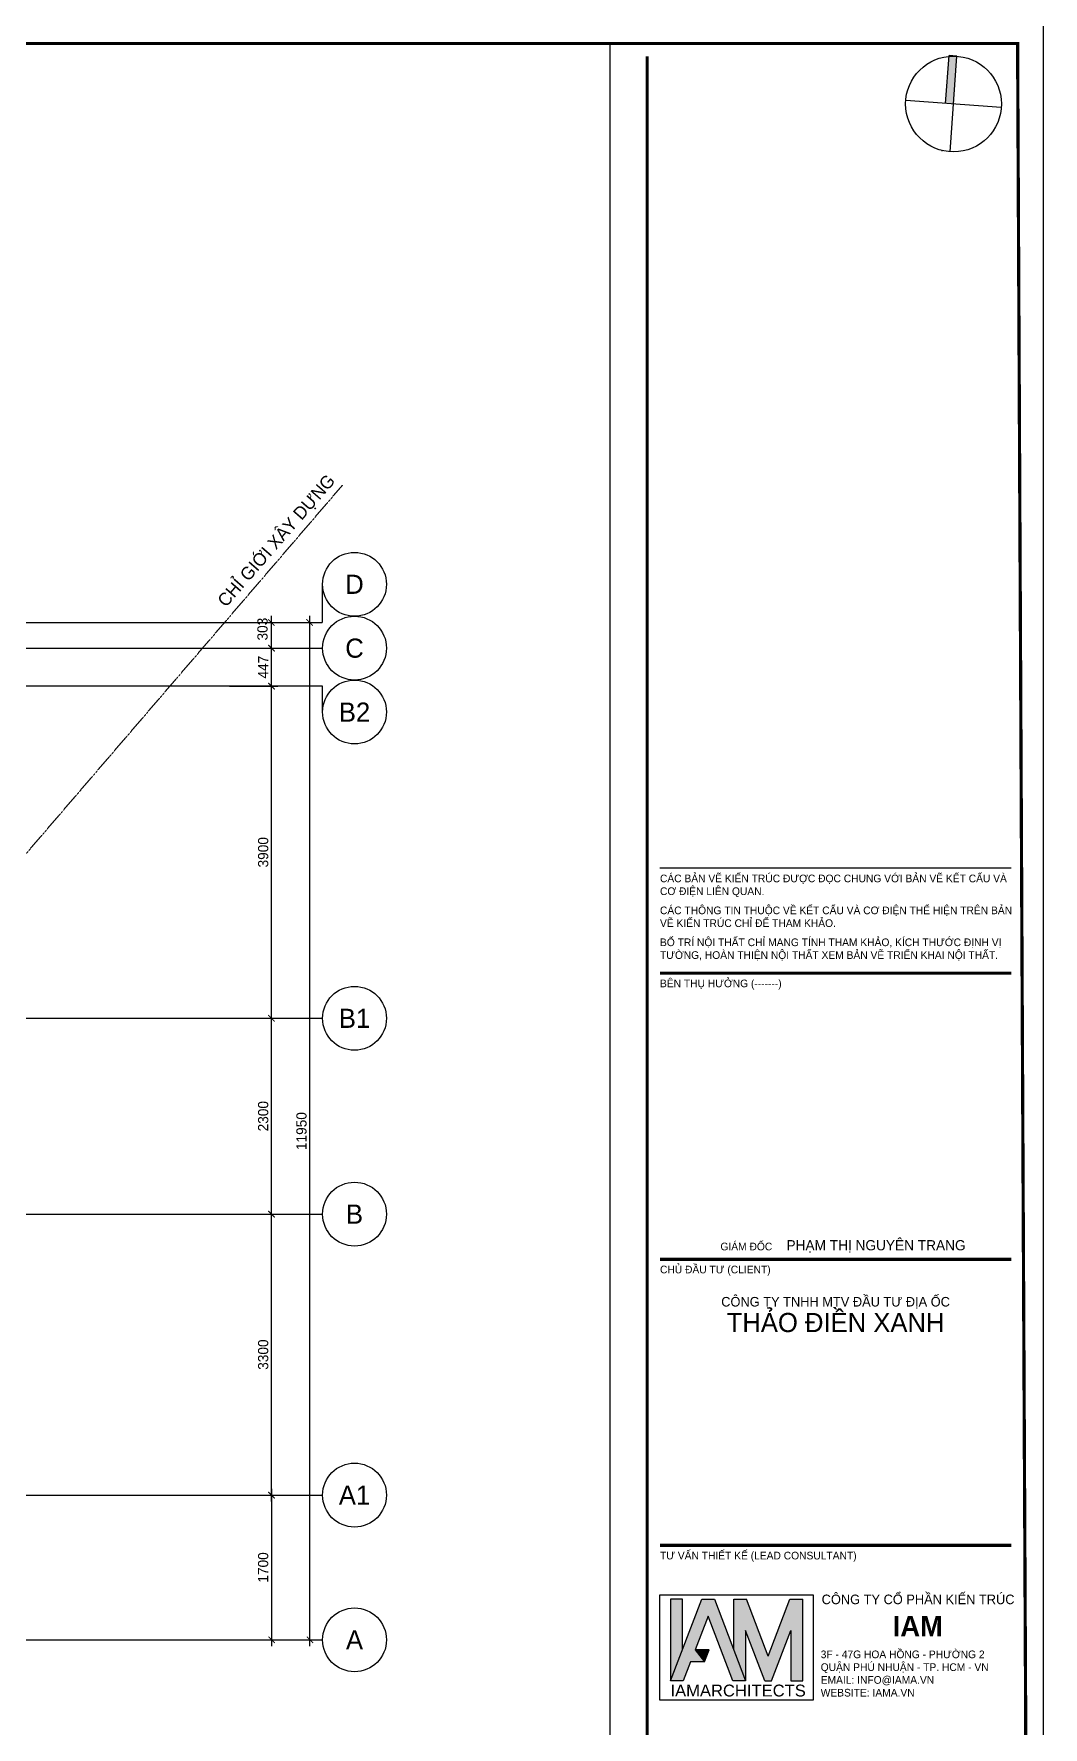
# Model space of a CAD drawing. Header units: inches. Extents: x 1721084 to 1854744, y 225101 to 488646.
# Drawn here: x 1753780 to 1765634, y 268101 to 287988 of the extents above; entities that cross this region are included whole.
import ezdxf
from ezdxf.enums import TextEntityAlignment as Align

# ---------------------------------------------------------------- set-up
doc = ezdxf.new("R2010")
doc.units = ezdxf.units.IN
doc.header["$MEASUREMENT"] = 0
doc.linetypes.add('X-PL-T4$0$X-GRID-TYPICAL$0$CENTER2', pattern=[1.125, 0.75, -0.125, 0.125, -0.125])
doc.linetypes.add('X-PL-T4$0$X-PL-T4$0$DASHED', pattern=[0.75, 0.5, -0.25])
for name, color, linetype in [('A-ANNO-DIM 100', 252, 'Continuous'), ('I.A.M TITLEBLOCK - A2 -H$0$A-ANNO-KEY', 250, 'Continuous'), ('I.A.M TITLEBLOCK - A2 -H$0$A-ANNO-SYMB', 250, 'Continuous'), ('I.A.M TITLEBLOCK - A2 -H$0$A-TBLK-TEXT', 250, 'Continuous'), ('X-PL-T4$0$A-XREF', 250, 'Continuous'), ('X-PL-T4$0$X-GRID-TYPICAL$0$A-ANNO-DIM 75', 250, 'Continuous'), ('X-PL-T4$0$X-GRID-TYPICAL$0$A-GRID', 250, 'X-PL-T4$0$X-GRID-TYPICAL$0$CENTER2'), ('X-PL-T4$0$X-GRID-TYPICAL$0$A-GRID-SYMB', 250, 'Continuous'), ('X-PL-T4$0$X-PL-T4$0$A-ANNO-RNAM', 250, 'Continuous'), ('X-PL-T4$0$X-PL-T4$0$A-XREF', 250, 'Continuous'), ('X-PL-T4$0$X-PL-T4$0$CGXD', 250, 'Continuous')]:
    doc.layers.add(name, color=color, linetype=linetype)
doc.styles.add('I.A.M TITLEBLOCK - A2 -H$0$SYMBTEXT', font='ARIALN.TTF', dxfattribs={"width": 0.8})
doc.styles.add('I.A.M TITLEBLOCK - A2 -H$0$TITLE BLOCK', font='arial.ttf')
doc.styles.add('X-PL-T4$0$X-GRID-TYPICAL$0$HDUNGARC', font='vn_vni.shx')
doc.styles.add('X-PL-T4$0$X-GRID-TYPICAL$0$SYMBTEXT', font='VAVON_.TTF')
doc.styles.add('X-PL-T4$0$X-PL-T4$0$SYMBTEXT', font='VAVON_.TTF')
doc.dimstyles.new('X-PL-T4$0$X-GRID-TYPICAL$0$DIM-75', dxfattribs={"dimscale": 75, "dimtxt": 1.6, "dimasz": 1, "dimexe": 1, "dimexo": 1, "dimgap": 0.5, "dimtad": 1, "dimdec": 0, "dimzin": 0, "dimdsep": 46, "dimtxsty": 'X-PL-T4$0$X-GRID-TYPICAL$0$HDUNGARC', "dimblk": 'X-PL-T4$0$X-GRID-TYPICAL$0$_ArchTick', "dimcen": 2, "dimdle": 1, "dimclrd": 256, "dimclre": 9, "dimclrt": 3, "dimadec": 0, "dimazin": 0, "dimtfac": 1, "dimtdec": 0, "dimtix": 1, "dimtmove": 2, "dimatfit": 2, "dimfxl": 1, "dimtolj": 1, "dimtzin": 0, "dimarcsym": 2})

# ---------------------------------------------------------------- blocks, each defined once
blk = doc.blocks.new('X-PL-T4$0$X-GRID-TYPICAL$0$SYMB-GRID')
blk.add_circle((0, 0), 5)
at = {"color": 2, "style": 'X-PL-T4$0$X-GRID-TYPICAL$0$SYMBTEXT', "flags": 4}
blk.add_attdef('NUM', text='', height=3, dxfattribs=at).set_placement((0, 0), align=Align.MIDDLE)
blk = doc.blocks.new('X-PL-T4$0$X-GRID-TYPICAL$0$_ArchTick')
at = {"color": 0, "linetype": 'ByBlock', "const_width": 0.15}
blk.add_lwpolyline([(-0.5, -0.48), (0.5, 0.52)], dxfattribs=at)
blk = doc.blocks.new('*D453')
at = {"layer": 'Defpoints', "color": 0, "transparency": 16777216}
for p in [(29778, 4000), (30344, 4000), (29778, 700)]:
    blk.add_point(p, dxfattribs=at)
at = {"layer": 'X-PL-T4$0$X-GRID-TYPICAL$0$A-ANNO-DIM 75', "color": 9, "lineweight": -2, "transparency": 16777216}
for p, q in [((29853, 4000), (30419, 4000)), ((29853, 700), (30419, 700))]:
    blk.add_line(p, q, dxfattribs=at)
at = {"layer": 'X-PL-T4$0$X-GRID-TYPICAL$0$A-ANNO-DIM 75', "lineweight": -2, "transparency": 16777216}
blk.add_line((30344, 625), (30344, 4075), dxfattribs=at)
at = {"layer": 'X-PL-T4$0$X-GRID-TYPICAL$0$A-ANNO-DIM 75', "lineweight": -2, "transparency": 16777216, "xscale": 75, "yscale": 75, "zscale": 75}
for p, rotation in [((30344, 4000), 90), ((30344, 700), 270)]:
    blk.add_blockref('X-PL-T4$0$X-GRID-TYPICAL$0$_ArchTick', p, dxfattribs=dict(at, rotation=rotation))
at = {"layer": 'X-PL-T4$0$X-GRID-TYPICAL$0$A-ANNO-DIM 75', "color": 3, "transparency": 16777216, "insert": (30247, 2350), "char_height": 120, "attachment_point": 5, "rotation": 90, "style": 'X-PL-T4$0$X-GRID-TYPICAL$0$HDUNGARC'}
blk.add_mtext('\\A1;3300', dxfattribs=at)
blk = doc.blocks.new('*D454')
at = {"layer": 'Defpoints', "color": 0, "transparency": 16777216}
for p in [(29778, 6300), (30344, 6300), (29778, 4000)]:
    blk.add_point(p, dxfattribs=at)
at = {"layer": 'X-PL-T4$0$X-GRID-TYPICAL$0$A-ANNO-DIM 75', "lineweight": -2, "transparency": 16777216}
blk.add_line((30344, 3925), (30344, 6375), dxfattribs=at)
at = {"layer": 'X-PL-T4$0$X-GRID-TYPICAL$0$A-ANNO-DIM 75', "color": 9, "lineweight": -2, "transparency": 16777216}
for p, q in [((29853, 6300), (30419, 6300)), ((29853, 4000), (30419, 4000))]:
    blk.add_line(p, q, dxfattribs=at)
at = {"layer": 'X-PL-T4$0$X-GRID-TYPICAL$0$A-ANNO-DIM 75', "lineweight": -2, "transparency": 16777216, "xscale": 75, "yscale": 75, "zscale": 75}
for p, rotation in [((30344, 6300), 90), ((30344, 4000), 270)]:
    blk.add_blockref('X-PL-T4$0$X-GRID-TYPICAL$0$_ArchTick', p, dxfattribs=dict(at, rotation=rotation))
at = {"layer": 'X-PL-T4$0$X-GRID-TYPICAL$0$A-ANNO-DIM 75', "color": 3, "transparency": 16777216, "insert": (30247, 5150), "char_height": 120, "attachment_point": 5, "rotation": 90, "style": 'X-PL-T4$0$X-GRID-TYPICAL$0$HDUNGARC'}
blk.add_mtext('\\A1;2300', dxfattribs=at)
blk = doc.blocks.new('*D455')
at = {"layer": 'Defpoints', "color": 0, "transparency": 16777216}
for p in [(29778, 10950), (30794, 10950), (29778, -1000)]:
    blk.add_point(p, dxfattribs=at)
at = {"layer": 'X-PL-T4$0$X-GRID-TYPICAL$0$A-ANNO-DIM 75', "color": 9, "lineweight": -2, "transparency": 16777216}
for p, q in [((29853, 10950), (30869, 10950)), ((29853, -1000), (30869, -1000))]:
    blk.add_line(p, q, dxfattribs=at)
at = {"layer": 'X-PL-T4$0$X-GRID-TYPICAL$0$A-ANNO-DIM 75', "lineweight": -2, "transparency": 16777216}
blk.add_line((30794, -1075), (30794, 11025), dxfattribs=at)
at = {"layer": 'X-PL-T4$0$X-GRID-TYPICAL$0$A-ANNO-DIM 75', "lineweight": -2, "transparency": 16777216, "xscale": 75, "yscale": 75, "zscale": 75}
for p, rotation in [((30794, 10950), 90), ((30794, -1000), 270)]:
    blk.add_blockref('X-PL-T4$0$X-GRID-TYPICAL$0$_ArchTick', p, dxfattribs=dict(at, rotation=rotation))
at = {"layer": 'X-PL-T4$0$X-GRID-TYPICAL$0$A-ANNO-DIM 75', "color": 3, "transparency": 16777216, "insert": (30697, 4975), "char_height": 120, "attachment_point": 5, "rotation": 90, "style": 'X-PL-T4$0$X-GRID-TYPICAL$0$HDUNGARC'}
blk.add_mtext('\\A1;11950', dxfattribs=at)
blk = doc.blocks.new('*D456')
at = {"layer": 'Defpoints', "color": 0, "transparency": 16777216}
for p in [(29778, 10200), (30344, 10200), (29778, 6300)]:
    blk.add_point(p, dxfattribs=at)
at = {"layer": 'X-PL-T4$0$X-GRID-TYPICAL$0$A-ANNO-DIM 75', "color": 9, "lineweight": -2, "transparency": 16777216}
for p, q in [((29853, 10200), (30419, 10200)), ((29853, 6300), (30419, 6300))]:
    blk.add_line(p, q, dxfattribs=at)
at = {"layer": 'X-PL-T4$0$X-GRID-TYPICAL$0$A-ANNO-DIM 75', "lineweight": -2, "transparency": 16777216}
blk.add_line((30344, 6225), (30344, 10275), dxfattribs=at)
at = {"layer": 'X-PL-T4$0$X-GRID-TYPICAL$0$A-ANNO-DIM 75', "lineweight": -2, "transparency": 16777216, "xscale": 75, "yscale": 75, "zscale": 75}
for p, rotation in [((30344, 10200), 90), ((30344, 6300), 270)]:
    blk.add_blockref('X-PL-T4$0$X-GRID-TYPICAL$0$_ArchTick', p, dxfattribs=dict(at, rotation=rotation))
at = {"layer": 'X-PL-T4$0$X-GRID-TYPICAL$0$A-ANNO-DIM 75', "color": 3, "transparency": 16777216, "insert": (30247, 8250), "char_height": 120, "attachment_point": 5, "rotation": 90, "style": 'X-PL-T4$0$X-GRID-TYPICAL$0$HDUNGARC'}
blk.add_mtext('\\A1;3900', dxfattribs=at)
blk = doc.blocks.new('*D463')
at = {"layer": 'Defpoints', "color": 0, "transparency": 16777216}
for p in [(29778, 700), (29778, -1000), (30344, -1000)]:
    blk.add_point(p, dxfattribs=at)
at = {"layer": 'X-PL-T4$0$X-GRID-TYPICAL$0$A-ANNO-DIM 75', "color": 9, "lineweight": -2, "transparency": 16777216}
for p, q in [((29853, 700), (30419, 700)), ((29853, -1000), (30419, -1000))]:
    blk.add_line(p, q, dxfattribs=at)
at = {"layer": 'X-PL-T4$0$X-GRID-TYPICAL$0$A-ANNO-DIM 75', "lineweight": -2, "transparency": 16777216}
blk.add_line((30344, 775), (30344, -1075), dxfattribs=at)
at = {"layer": 'X-PL-T4$0$X-GRID-TYPICAL$0$A-ANNO-DIM 75', "lineweight": -2, "transparency": 16777216, "xscale": 75, "yscale": 75, "zscale": 75}
for p, rotation in [((30344, 700), 90), ((30344, -1000), 270)]:
    blk.add_blockref('X-PL-T4$0$X-GRID-TYPICAL$0$_ArchTick', p, dxfattribs=dict(at, rotation=rotation))
at = {"layer": 'X-PL-T4$0$X-GRID-TYPICAL$0$A-ANNO-DIM 75', "color": 3, "transparency": 16777216, "insert": (30247, -150), "char_height": 120, "attachment_point": 5, "rotation": 90, "style": 'X-PL-T4$0$X-GRID-TYPICAL$0$HDUNGARC'}
blk.add_mtext('\\A1;1700', dxfattribs=at)
blk = doc.blocks.new('*D467')
at = {"layer": 'Defpoints', "color": 0, "transparency": 16777216}
for p in [(29778, 10647), (30344, 10647), (29778, 10200)]:
    blk.add_point(p, dxfattribs=at)
at = {"layer": 'X-PL-T4$0$X-GRID-TYPICAL$0$A-ANNO-DIM 75', "color": 9, "lineweight": -2, "transparency": 16777216}
for p, q in [((29853, 10647), (30419, 10647)), ((29853, 10200), (30419, 10200))]:
    blk.add_line(p, q, dxfattribs=at)
at = {"layer": 'X-PL-T4$0$X-GRID-TYPICAL$0$A-ANNO-DIM 75', "lineweight": -2, "transparency": 16777216}
blk.add_line((30344, 10125), (30344, 10722), dxfattribs=at)
at = {"layer": 'X-PL-T4$0$X-GRID-TYPICAL$0$A-ANNO-DIM 75', "lineweight": -2, "transparency": 16777216, "xscale": 75, "yscale": 75, "zscale": 75}
for p, rotation in [((30344, 10647), 90), ((30344, 10200), 270)]:
    blk.add_blockref('X-PL-T4$0$X-GRID-TYPICAL$0$_ArchTick', p, dxfattribs=dict(at, rotation=rotation))
at = {"layer": 'X-PL-T4$0$X-GRID-TYPICAL$0$A-ANNO-DIM 75', "color": 3, "transparency": 16777216, "insert": (30247, 10424), "char_height": 120, "attachment_point": 5, "rotation": 90, "style": 'X-PL-T4$0$X-GRID-TYPICAL$0$HDUNGARC'}
blk.add_mtext('\\A1;447', dxfattribs=at)
blk = doc.blocks.new('*D447')
at = {"layer": 'Defpoints', "color": 0, "transparency": 16777216}
for p in [(29778, 10950), (30344, 10950), (29778, 10647)]:
    blk.add_point(p, dxfattribs=at)
at = {"layer": 'X-PL-T4$0$X-GRID-TYPICAL$0$A-ANNO-DIM 75', "color": 9, "lineweight": -2, "transparency": 16777216}
for p, q in [((29853, 10950), (30419, 10950)), ((29853, 10647), (30419, 10647))]:
    blk.add_line(p, q, dxfattribs=at)
at = {"layer": 'X-PL-T4$0$X-GRID-TYPICAL$0$A-ANNO-DIM 75', "lineweight": -2, "transparency": 16777216}
blk.add_line((30344, 10572), (30344, 11025), dxfattribs=at)
at = {"layer": 'X-PL-T4$0$X-GRID-TYPICAL$0$A-ANNO-DIM 75', "lineweight": -2, "transparency": 16777216, "xscale": 75, "yscale": 75, "zscale": 75}
for p, rotation in [((30344, 10950), 90), ((30344, 10647), 270)]:
    blk.add_blockref('X-PL-T4$0$X-GRID-TYPICAL$0$_ArchTick', p, dxfattribs=dict(at, rotation=rotation))
at = {"layer": 'X-PL-T4$0$X-GRID-TYPICAL$0$A-ANNO-DIM 75', "color": 3, "transparency": 16777216, "insert": (30239, 10871), "char_height": 120, "attachment_point": 5, "rotation": 90, "style": 'X-PL-T4$0$X-GRID-TYPICAL$0$HDUNGARC'}
blk.add_mtext('\\A1;303', dxfattribs=at)
blk = doc.blocks.new('I.A.M TITLEBLOCK - A2 -H$0$LOGO IAM')
h = blk.add_hatch(color=253)
h.dxf.hatch_style = 1
h.paths.add_polyline_path([(0.316, 1.424), (0.148, 1.424), (0.148, 0.272), (0.316, 0.712)])
h = blk.add_hatch(color=251)
h.dxf.hatch_style = 1
h.paths.add_polyline_path([(0.768, 1.424), (0.588, 1.424), (0.148, 0.272), (0.328, 0.272), (0.432, 0.544), (0.628, 0.544), (0.496, 0.712), (0.678, 1.188), (1.028, 0.272), (1.208, 0.272)])
h = blk.add_hatch(color=253)
h.dxf.hatch_style = 1
h.paths.add_polyline_path([(1.22, 1.424), (1.04, 1.424), (1.04, 0.712), (1.208, 0.272), (1.208, 0.984), (1.48, 0.272), (1.572, 0.272), (1.844, 0.984), (1.844, 0.272), (2.012, 0.272), (2.012, 1.424), (1.832, 1.424), (1.526, 0.623)])
h = blk.add_hatch(color=253)
h.dxf.hatch_style = 1
h.paths.add_polyline_path([(0.628, 0.544), (0.692, 0.712), (0.496, 0.712)])
at = {"color": 251}
for p, q in [((0.148, 0.272), (0.588, 1.424)), ((0.588, 1.424), (0.768, 1.424)), ((0.768, 1.424), (1.208, 0.272)), ((0.678, 1.188), (0.496, 0.712)), ((1.028, 0.272), (0.678, 1.188)), ((0.432, 0.544), (0.328, 0.272)), ((0.628, 0.544), (0.432, 0.544)), ((0.328, 0.272), (0.148, 0.272)), ((1.208, 0.272), (1.028, 0.272))]:
    blk.add_line(p, q, dxfattribs=at)
at = {"color": 253}
for p, q in [((1.526, 0.623), (1.22, 1.424)), ((1.526, 0.623), (1.832, 1.424)), ((1.48, 0.272), (1.208, 0.984))]:
    blk.add_line(p, q, dxfattribs=at)
for points in [[(0.316, 0.712), (0.316, 1.424), (0.148, 1.424), (0.148, 0.272)], [(1.04, 0.712), (1.04, 1.424)], [(1.04, 1.424), (1.22, 1.424)], [(1.832, 1.424), (2.012, 1.424)], [(1.844, 0.984), (1.844, 0.272), (2.012, 0.272), (2.012, 1.424)], [(1.208, 0.984), (1.208, 0.272)], [(1.572, 0.272), (1.844, 0.984)], [(0.496, 0.712), (0.628, 0.544), (0.692, 0.712), (0.496, 0.712)], [(1.48, 0.272), (1.572, 0.272)]]:
    blk.add_lwpolyline(points, dxfattribs=at)
at = {"layer": 'Defpoints'}
blk.add_lwpolyline([(2.161, 0), (0, 0), (0, 1.488), (2.161, 1.488)], close=True, dxfattribs=at)
at = {"color": 251, "insert": (0.148, 0.136), "char_height": 0.16727, "attachment_point": 4, "style": 'I.A.M TITLEBLOCK - A2 -H$0$SYMBTEXT'}
blk.add_mtext_dynamic_manual_height_columns('{\\fHelvetica World|b0|i0|c0|p34;\\W1;IAM\\C253;ARCHITECTS}', width=1.76067, gutter_width=315, heights=[0], dxfattribs=at)
blk = doc.blocks.new('I.A.M TITLEBLOCK - A2 -H$0$TRUE NORTH')
at = {"layer": 'I.A.M TITLEBLOCK - A2 -H$0$A-ANNO-SYMB'}
h = blk.add_hatch(color=256, dxfattribs=at)
h.dxf.hatch_style = 1
h.paths.add_polyline_path([(-250, 1479, -0.041886), (0, 1500), (0, 0), (-250, 0)])
h.paths.add_polyline_path([(0, 1500, 0.041886), (-250, 1479), (-250, 1500)])
for points in [[(0, 1500), (-250, 1500)], [(-250, 0), (-250, 1500)], [(0, -1500), (0, 1500)], [(1500, 0), (-1500, 0)], [(-250, -1500), (-250, -1479)]]:
    blk.add_lwpolyline(points, dxfattribs=at)
blk.add_circle((0, 0), 1500, dxfattribs=at)
blk = doc.blocks.new('I.A.M TITLEBLOCK - A2 -H')
at = {"const_width": 0.5}
blk.add_lwpolyline([(5, 3), (592, 3), (590, 417), (5, 417)], close=True, dxfattribs=at)
for points in [[(532, 6), (532, 415)], [(534, 271.4), (589, 271.4)], [(534, 226.6), (589, 226.6)], [(534, 181.8), (589, 181.8)]]:
    blk.add_lwpolyline(points, dxfattribs=at)
at = {"color": 2}
blk.add_lwpolyline([(534, 287.9), (589, 287.9)], dxfattribs=at)
at = {"layer": 'Defpoints'}
blk.add_lwpolyline([(0, 420), (594, 420), (594, 0), (0, 0)], close=True, dxfattribs=at)
at = {"xscale": 11.10768265360305, "yscale": 11.10768265360305, "zscale": 11.10768265360305}
blk.add_blockref('I.A.M TITLEBLOCK - A2 -H$0$LOGO IAM', (534, 157.54), dxfattribs=at)
at = {"layer": 'I.A.M TITLEBLOCK - A2 -H$0$A-ANNO-KEY', "xscale": 0.005, "yscale": 0.005, "zscale": 0.005, "rotation": 355.8874453798923}
blk.add_blockref('I.A.M TITLEBLOCK - A2 -H$0$TRUE NORTH', (579.97, 407.52), dxfattribs=at)
at = {"layer": 'I.A.M TITLEBLOCK - A2 -H$0$A-TBLK-TEXT', "color": 2, "lineweight": 0, "style": 'I.A.M TITLEBLOCK - A2 -H$0$TITLE BLOCK'}
for s, insert, char_height, width, attachment_point in [('\\pt1.2;{\\fVNI-Avo|b0|i0|c0|p2;CAÙC BAÛN VEÕ KIEÁN TRUÙC ÑÖÔÏC ÑOÏC CHUNG VÔÙI BAÛN VEÕ KEÁT CAÁU VAØ CÔ ÑIEÄN LIEÂN QUAN.}', (534, 286.84), 1.2, 55, 1), ('\\pt1.5;{\\fVNI-Avo|b0|i0|c0|p2;CAÙC THOÂNG TIN THUOÄC VEÀ KEÁT CAÁU VAØ CÔ ÑIEÄN THEÅ HIEÄN TREÂN BAÛN VEÕ KIEÁN TRUÙC CHÆ ÑEÅ THAM KHAÛO.}', (534, 281.84), 1.2, 55.5702, 1), ('\\pt1.5;{\\fVNI-Avo|b0|i0|c0|p2;BOÁ TRÍ NOÄI THAÁT CHÆ MANG TÍNH THAM KHAÛO, KÍCH THÖÔÙC ÑÒNH VÒ TÖÔØNG, HOAØN THIEÄN NOÄI THAÁT XEM BAÛN VEÕ TRIEÅN KHAI NOÄI THAÁT.}', (534, 276.84), 1.2, 55.0778, 1), ('\\pt1.2;{\\fVNI-Avo|b0|i0|c0|p2;BEÂN THUÏ HÖÔÛNG \\C7;(-------)}', (534, 270.4), 1.2, 22.2752, 1), ('{\\fVNI-Avo|b0|i0|c0|p2;\\H0.75x;\\C7;GIAÙM ÑOÁC     \\H1.333x;\\C2;PHAÏM THÒ NGUYEÂN TRANG}', (581.86, 229.6), 1.6, 73.1889, 3), ('\\pt1.2;{\\fVNI-Avo|b0|i0|c0|p2;CHUÛ ÑAÀU TÖ \\C7;(CLIENT)}', (534, 225.6), 1.2, 22.2752, 1), ('\\pt1.2;{\\fVNI-Avo|b0|i0|c0|p2;TÖ VAÁN THIEÁT KEÁ \\C7;(LEAD CONSULTANT)}', (534, 180.8), 1.2, 50.3414, 1)]:
    blk.add_mtext(s, dxfattribs=dict(at, insert=insert, char_height=char_height, width=width, attachment_point=attachment_point))
at = {"layer": 'I.A.M TITLEBLOCK - A2 -H$0$A-TBLK-TEXT', "color": 7, "lineweight": 0, "style": 'I.A.M TITLEBLOCK - A2 -H$0$TITLE BLOCK'}
for s, insert, char_height, width, attachment_point in [('{\\fVNI-Avo|b0|i0|c0|p2;COÂNG TY TNHH MTV ÑAÀU TÖ ÑÒA OÁC \\P\\H2x;THAÛO ÑIEÀN XANH\\H1.5056x; }', (561.5, 220.7), 1.5, 60, 2), ('{\\fVNI-Avo|b0|i0|c0|p2;COÂNG TY COÅ PHAÀN KIEÁN TRUÙC}', (574.42, 174.09), 1.5, 32.0194, 2), ('\\pt3.2;{\\fVNI-Avo|b1|i0|c0|p2;\\C2;IAM}', (574.37, 170.76), 3.2, 32.0194, 2), ('{\\fVNI-Avo|b0|i0|c0|p2;3F - 47G HOA HOÀNG - PHÖÔØNG 2 \\P\\pt1.2;QUAÄN PHUÙ NHUAÄN - TP. HCM - VN\\PEMAIL: INFO@IAMA.VN\\PWEBSITE: IAMA.VN}', (559.17, 165.33), 1.2, 41.4233, 1)]:
    blk.add_mtext(s, dxfattribs=dict(at, insert=insert, char_height=char_height, width=width, attachment_point=attachment_point))
blk = doc.blocks.new('X-PL-T4$0$X-GRID-TYPICAL')
at = {"layer": 'X-PL-T4$0$X-GRID-TYPICAL$0$A-GRID', "ltscale": 8}
for p, q in [((10900, 4000), (30944.3, 4000)), ((19300, 700), (30944.3, 700)), ((-3600, -1000), (30944.3, -1000))]:
    blk.add_line(p, q, dxfattribs=at)
for points in [[(9937.8, 10950), (9937.8, 10950), (30944.3, 10950), (30944.3, 11397.5)], [(19500, 10647.5), (30944.3, 10647.5)], [(30944.3, 9897.5), (30944.3, 10200), (24100, 10200)], [(24100, 6300), (30944.3, 6300)]]:
    blk.add_lwpolyline(points, dxfattribs=at)
at = {"layer": 'X-PL-T4$0$X-GRID-TYPICAL$0$A-GRID-SYMB'}
ref = blk.add_blockref('X-PL-T4$0$X-GRID-TYPICAL$0$SYMB-GRID', (31319.3, 11397.5), dxfattribs=dict(at, xscale=75, yscale=75, zscale=75))
ref.add_attrib('NUM', 'D', dxfattribs={"layer": '0', "color": 2, "height": 225, "style": 'X-PL-T4$0$X-GRID-TYPICAL$0$SYMBTEXT'}).set_placement((31319.3, 11397.5), align=Align.MIDDLE)
ref = blk.add_blockref('X-PL-T4$0$X-GRID-TYPICAL$0$SYMB-GRID', (31319.3, 10647.5), dxfattribs=dict(at, xscale=75, yscale=75, zscale=75))
ref.add_attrib('NUM', 'C', dxfattribs={"layer": '0', "color": 2, "height": 225, "style": 'X-PL-T4$0$X-GRID-TYPICAL$0$SYMBTEXT'}).set_placement((31319.3, 10647.5), align=Align.MIDDLE)
ref = blk.add_blockref('X-PL-T4$0$X-GRID-TYPICAL$0$SYMB-GRID', (31319.3, 9897.5), dxfattribs=dict(at, xscale=75, yscale=75, zscale=75))
ref.add_attrib('NUM', 'B2', dxfattribs={"layer": '0', "color": 2, "height": 225, "style": 'X-PL-T4$0$X-GRID-TYPICAL$0$SYMBTEXT'}).set_placement((31319.3, 9897.5), align=Align.MIDDLE)
ref = blk.add_blockref('X-PL-T4$0$X-GRID-TYPICAL$0$SYMB-GRID', (31319.3, 6300), dxfattribs=dict(at, xscale=75, yscale=75, zscale=75))
ref.add_attrib('NUM', 'B1', dxfattribs={"layer": '0', "color": 2, "height": 225, "style": 'X-PL-T4$0$X-GRID-TYPICAL$0$SYMBTEXT'}).set_placement((31319.3, 6300), align=Align.MIDDLE)
ref = blk.add_blockref('X-PL-T4$0$X-GRID-TYPICAL$0$SYMB-GRID', (31319.3, 4000), dxfattribs=dict(at, xscale=75, yscale=75, zscale=75))
ref.add_attrib('NUM', 'B', dxfattribs={"layer": '0', "color": 2, "height": 225, "style": 'X-PL-T4$0$X-GRID-TYPICAL$0$SYMBTEXT'}).set_placement((31319.3, 4000), align=Align.MIDDLE)
ref = blk.add_blockref('X-PL-T4$0$X-GRID-TYPICAL$0$SYMB-GRID', (31319.3, 700), dxfattribs=dict(at, xscale=75, yscale=75, zscale=75))
ref.add_attrib('NUM', 'A1', dxfattribs={"layer": '0', "color": 2, "height": 225, "style": 'X-PL-T4$0$X-GRID-TYPICAL$0$SYMBTEXT'}).set_placement((31319.3, 700), align=Align.MIDDLE)
ref = blk.add_blockref('X-PL-T4$0$X-GRID-TYPICAL$0$SYMB-GRID', (31319.3, -1000), dxfattribs=dict(at, xscale=75, yscale=75, zscale=75))
ref.add_attrib('NUM', 'A', dxfattribs={"layer": '0', "color": 2, "height": 225, "style": 'X-PL-T4$0$X-GRID-TYPICAL$0$SYMBTEXT'}).set_placement((31319.3, -1000), align=Align.MIDDLE)
at = {"layer": 'X-PL-T4$0$X-GRID-TYPICAL$0$A-ANNO-DIM 75'}
for base, p1, p2, picture, middle in [((30794.3, 10950), (29777.8, -1000), (29777.8, 10950), '*D455', (30696.8, 4975)), ((30344.3031, 10647.4621), (29777.7823, 10200), (29777.7823, 10647.4621), '*D467', (30246.8031, 10423.7311)), ((30344.3, 10200), (29777.8, 6300), (29777.8, 10200), '*D456', (30246.8, 8250)), ((30344.3, 6300), (29777.8, 4000), (29777.8, 6300), '*D454', (30246.8, 5150)), ((30344.3, 4000), (29777.8, 700), (29777.8, 4000), '*D453', (30246.8, 2350)), ((30344.3, -1000), (29777.8, 700), (29777.8, -1000), '*D463', (30246.8, -150))]:
    dim = blk.add_linear_dim(base=base, p1=p1, p2=p2, angle=90, dimstyle='X-PL-T4$0$X-GRID-TYPICAL$0$DIM-75', dxfattribs=at)
    dim.commit()
    dim.dimension.update_dxf_attribs({"geometry": picture, "text_midpoint": middle})
dim = blk.add_linear_dim(base=(30344.3031, 10950), p1=(29777.7823, 10647.4621), p2=(29777.7823, 10950), angle=90, dimstyle='X-PL-T4$0$X-GRID-TYPICAL$0$DIM-75', dxfattribs=at)
dim.commit()
dim.dimension.update_dxf_attribs({"geometry": '*D447', "text_midpoint": (30239.3031, 10870.807), "dimtype": 128})
blk = doc.blocks.new('X-PL-T4$0$X-PL-T4')
at = {"layer": 'Defpoints', "color": 5}
blk.add_lwpolyline([(34318, -12850), (-4757, -12850), (-4757, 17750), (34318, 17750)], close=True, dxfattribs=at)
at = {"layer": 'X-PL-T4$0$X-PL-T4$0$CGXD', "linetype": 'X-PL-T4$0$X-PL-T4$0$DASHED', "ltscale": 7}
blk.add_line((19017, -1600), (31178, 12561), dxfattribs=at)
at = {"layer": 'X-PL-T4$0$X-PL-T4$0$A-XREF'}
blk.add_blockref('X-PL-T4$0$X-GRID-TYPICAL', (0, 0), dxfattribs=at)
at = {"layer": 'X-PL-T4$0$X-PL-T4$0$A-ANNO-RNAM', "insert": (30412, 11901), "char_height": 150, "width": 5642.54, "attachment_point": 5, "rotation": 49, "style": 'X-PL-T4$0$X-PL-T4$0$SYMBTEXT'}
blk.add_mtext('CHÆ GIÔÙI XAÂY DÖÏNG', dxfattribs=at)
blk = doc.blocks.new('X-PL-T4')
at = {"layer": 'X-PL-T4$0$A-XREF'}
blk.add_blockref('X-PL-T4$0$X-PL-T4', (0, 0), dxfattribs=at)

msp = doc.modelspace()

# ---------------------------------------------------------------- block references
msp.add_blockref('X-PL-T4', (1726226.7, 270126.4))

# ---------------------------------------------------------------- next in the draw order: block references
at = {"layer": 'A-ANNO-DIM 100', "xscale": 75, "yscale": 75, "zscale": 75}
msp.add_blockref('I.A.M TITLEBLOCK - A2 -H', (1721083.5, 256601), dxfattribs=at)

doc.saveas('drawing.dxf')
